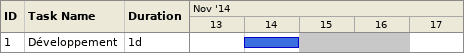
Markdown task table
| ID | Task | Duration | Start | Finish |
|---|---|---|---|---|
| 1 | Développement | 1d | 2014-11-14 | 2014-11-14 |
